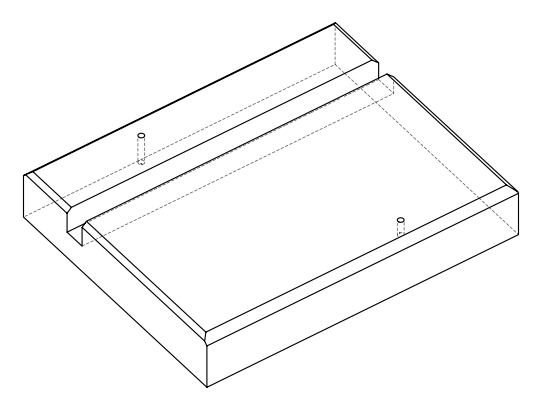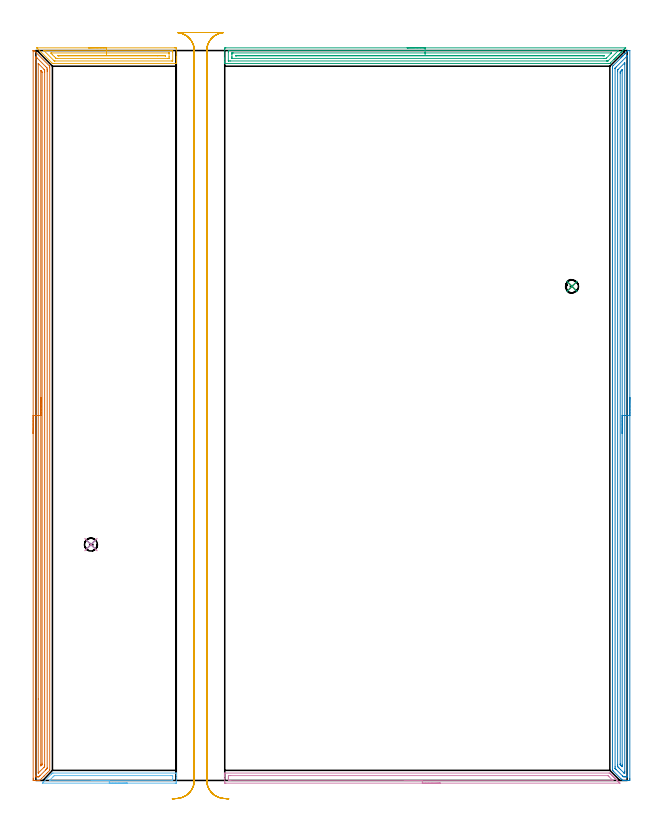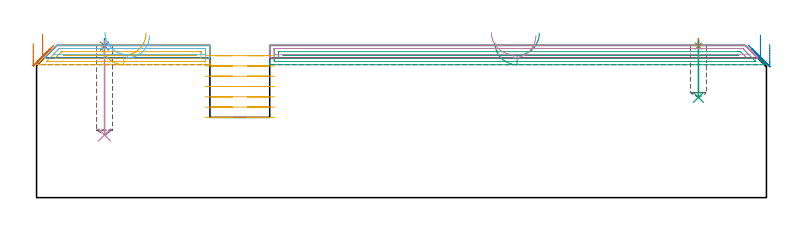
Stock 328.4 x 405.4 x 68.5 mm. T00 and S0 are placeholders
(PLAN: 11 operations, 3 tool changes, 53.7 min)
(1 SPOT_DRILL | STEP1POCKET | NXT0321_9005460120000 | 0.03 min | 0 mm3)
(2 SPOT_DRILL_1 | STEP1POCKET_1 | NXT0321_9005460120000 | 0.03 min | 0 mm3)
(3 DRILL_BLIND_HOLE_INTO_CENTER | STEP1POCKET | UGT0301_192 | 0.1 min | 886 mm3)
(4 DRILL_BLIND_HOLE_INTO_CENTER_1 | STEP1POCKET_1 | UGT0301_192 | 0.17 min | 1568 mm3)
(5 AREA_MILL | FG_CHAMFER_SURFACE | UGT0205_001 | 2.5 min | 3152 mm3)
(6 AREA_MILL_1 | FG_CHAMFER_SURFACE_1 | UGT0205_001 | 1.35 min | 1271 mm3)
(7 AREA_MILL_2 | FG_CHAMFER_SURFACE_2 | UGT0205_001 | 12.97 min | 16815 mm3)
(8 AREA_MILL_3 | FG_CHAMFER_SURFACE_3 | UGT0205_001 | 13 min | 18681 mm3)
(9 AREA_MILL_4 | FG_CHAMFER_SURFACE_4 | UGT0205_001 | 7.14 min | 8404 mm3)
(10 AREA_MILL_5 | FG_CHAMFER_SURFACE_5 | UGT0205_001 | 3.67 min | 3442 mm3)
(11 MILL_RECTANGULAR_SLOT | SLOT_RECTANGULAR | UGT0201_094 | Follow Part, ap 5, ae 75% | 12.72 min | 352854 mm3)
(TOOL NXT0321_9005460120000 | NC Spot Drill, 142deg, 12mm, Carbide, Uncoated | D12 PA142 FL30 Z2)
(TOOL UGT0301_192 | Twist Drill 7.2 mm | D7.2 PA118 FL66 Z2)
(TOOL UGT0205_001 | Chamfer Mill 20 x 3 x 45 deg. | D20 FL50 Z2)
(TOOL UGT0201_094 | End mill 20 mm | D20 FL38 Z4)
(OP 1 SPOT_DRILL)
G17 G21 G94 G90
T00 M6
G54
G17 G0 G90 X297.8 Y274.4 S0 M3
G43 Z78.5 H0
G94 G81 G98 Z68.19 F250. R71.5
G80
M5
M2
(OP 2 SPOT_DRILL_1)
G17 G21 G94 G90
T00 M6
G54
G17 G0 G90 X30.6 Y131. S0 M3
G43 Z78.5 H0
G94 G81 G98 Z68.19 F250. R71.5
G80
M5
M2
(OP 3 DRILL_BLIND_HOLE_INTO_CENTER)
G17 G21 G94 G90
T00 M6
G54
G17 G0 G90 X297.8 Y274.4 S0 M3
G43 Z78.5 H0
G94 G81 G98 Z45.1 F250. R70.5
G80
M5
M2
(OP 4 DRILL_BLIND_HOLE_INTO_CENTER_1)
G17 G21 G94 G90
T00 M6
G54
G17 G0 G90 X30.6 Y131. S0 M3
G43 Z78.5 H0
G94 G81 G98 Z28.2 F250. R70.5
G80
M5
M2
(OP 5 AREA_MILL)
G17 G21 G94 G90
T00 M6
G54
G17 G0 G90 X29.25 Y406.9 S1061 M3
G43 Z78.5 H0
Z69.8
G94 G1 X29.288 Z68.928 F250.
X29.402 Z68.063
X29.591 Z67.212
X29.853 Z66.38
X30.187 Z65.574
X30.59 Z64.8
X31.059 Z64.064
X31.59 Z63.372
X32.179 Z62.729
X32.822 Z62.139
X33.514 Z61.608
X34.25 Z61.14
X35.024 Z60.737
X35.83 Z60.403
X36.662 Z60.141
X37.514 Z59.952
X38.378 Z59.838
X39.25 Z59.8
X77.047
X77.451 Y406.899 Z59.801
X77.851 Y406.895 Z59.803
X77.99 Y406.891 Z59.805
X78. Y406.5 Z60.196
Y402.111 Z64.582
Y401.44 Z65.258
Y401.233 Z65.464
Y400.562 Z66.135
Y400.356 Z66.341
Y399.942 Z66.756
Y399.013 Z67.686
Y398.6 Z68.098
X77.999 Y398.386 Z68.312
X77.99 Y398.206 Z68.492
X77.895 Y398.2 Z68.5
X9.933
X9.194 Y398.204 Z68.49
X9.104 Y398.294 Z68.402
X9.044 Y398.355 Z68.344
X0.736 Y406.664 Z60.035
X0.605 Y406.798 Z59.901
X0.519 Y406.893 Z59.805
X0.605 Y406.9 Z59.8
X39.25
Y405.486 Z61.214
X74.924
X75.674 Y405.484 Z61.216
X75.815 Y405.483 Z61.217
X75.983 Y405.479 Z61.221
X75.99 Y405.425 Z61.275
X75.997 Y405.304 Z61.396
X75.999 Y404.744 Z61.956
X76. Y404.423 Z62.277
X75.999 Y400.035 Z66.665
X75.993 Y399.712 Z66.988
X75.99 Y399.626 Z67.074
X75.954 Y399.621 Z67.079
X75.862 Y399.618 Z67.082
X75.674 Y399.615 Z67.085
X75.536 Y399.614 Z67.086
X10.683
X10.308 Y399.617 Z67.083
X10.262 Y399.619 Z67.081
X10.243 Y399.621 Z67.079
X10.208 Y399.652 Z67.048
X10.084 Y399.769 Z66.931
X9.933 Y399.917 Z66.783
X4.436 Y405.415 Z61.285
X4.411 Y405.442 Z61.258
X4.389 Y405.471 Z61.229
X4.385 Y405.479 Z61.221
X4.397 Y405.48 Z61.22
X4.602 Y405.484 Z61.216
X4.741 Y405.485 Z61.215
X5.491 Y405.486 Z61.214
X39.25
Y404.072 Z62.628
X73.691 Y404.071 Z62.629
X73.898 Y404.07 Z62.63
X73.966 Y404.067 Z62.633
X73.983 Y404.065 Z62.635
X73.99 Y404.034 Z62.666
X73.996 Y403.968 Z62.732
X73.999 Y403.867 Z62.833
X74. Y403.766 Z62.934
Y402.01 Z64.69
X73.999 Y401.233 Z65.467
X73.998 Y401.135 Z65.565
X73.99 Y401.038 Z65.662
X73.898 Y401.036 Z65.664
X73.216 Y401.029 Z65.671
X11.71
X11.502 Y401.031 Z65.669
X11.365 Y401.035 Z65.665
X11.27 Y401.041 Z65.659
X11.231 Y401.077 Z65.623
X11.068 Y401.233 Z65.467
X10.821 Y401.478 Z65.222
X10.188 Y402.111 Z64.589
X9.31 Y402.989 Z63.711
X9.044 Y403.255 Z63.445
X8.439 Y403.867 Z62.833
X8.251 Y404.061 Z62.639
X8.63 Y404.068 Z62.632
X8.838 Y404.071 Z62.629
X39.25 Y404.072 Z62.628
Y402.657 Z64.043
X71.568
X71.785 Y402.656 Z64.044
X71.894 Y402.654 Z64.046
X71.964 Y402.65 Z64.05
X71.991 Y402.644 Z64.056
X71.993 Y402.629 Z64.071
X71.995 Y402.55 Z64.15
X71.993 Y402.471 Z64.229
X71.991 Y402.456 Z64.244
X71.964 Y402.45 Z64.25
X71.894 Y402.446 Z64.254
X71.784 Y402.444 Z64.256
X67.692 Y402.443 Z64.257
X12.934
X12.598 Y402.446 Z64.254
X12.49 Y402.449 Z64.251
X12.303 Y402.458 Z64.242
X12.206 Y402.554 Z64.146
X12.119 Y402.642 Z64.058
X12.273 Y402.651 Z64.049
X12.381 Y402.654 Z64.046
X12.598 Y402.656 Z64.044
X14.375 Y402.657 Z64.043
X39.25
X40.122 Z64.081
X40.987 Z64.195
X41.838 Z64.383
X42.67 Z64.646
X43.476 Z64.98
X44.25 Z65.382
X44.986 Z65.851
X45.678 Z66.382
X46.321 Z66.972
X46.91 Z67.615
X47.442 Z68.307
X47.91 Z69.043
X48.313 Z69.816
X48.647 Z70.622
X48.909 Z71.454
X49.098 Z72.306
X49.212 Z73.171
X49.25 Z74.043
G0 Z78.5
M5
M2
(OP 6 AREA_MILL_1)
G17 G21 G94 G90
T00 M6
G54
G17 G0 G90 X50.8 Y-1.5 S1061 M3
G43 Z78.5 H0
Z72.9
G94 G1 X50.762 Z72.028 F250.
X50.648 Z71.164
X50.459 Z70.312
X50.197 Z69.48
X49.863 Z68.674
X49.46 Z67.9
X48.992 Z67.164
X48.46 Z66.472
X47.871 Z65.829
X47.228 Z65.24
X46.536 Z64.708
X45.8 Z64.24
X45.026 Z63.837
X44.22 Z63.503
X43.388 Z63.241
X42.537 Z63.052
X41.672 Z62.938
X40.8 Z62.9
X3.823
X3.611 Y-1.496 Z62.901
Y-1.495 Z62.902
Y-1.487 Z62.91
X4.079 Y-1.021 Z63.378
X4.173 Y-0.926 Z63.472
X4.206 Y-0.893 Z63.506
X8.624 Y3.526 Z67.923
X8.944 Y3.844 Z68.243
X9.205 Y4.098 Z68.488
X9.562 Y4.1 Z68.5
X77.84
X77.99 Y4.097 Z68.488
X77.993 Y4.056 Z68.447
X78. Y3.688 Z68.087
Y3.274 Z67.674
Y2.635 Z67.03
Y1.426 Z65.822
Y0.855 Z65.249
Y-0.64 Z63.755
X77.998 Y-0.926 Z63.47
X77.993 Y-1.491 Z62.905
X77.963 Y-1.493 Z62.903
X77.394 Y-1.5 Z62.9
X40.8
Y-0.086 Z64.314
X7.777 Y-0.085 Z64.315
X7.726 Y-0.084 Z64.316
X7.625 Y-0.08 Z64.32
X7.488 Y-0.073 Z64.327
X7.521 Y-0.035 Z64.365
X7.646 Y0.095 Z64.495
X7.777 Y0.227 Z64.627
X9.562 Y2.012 Z66.412
X9.876 Y2.322 Z66.722
X10.197 Y2.635 Z67.035
X10.257 Y2.679 Z67.079
X10.353 Y2.683 Z67.083
X10.404 Y2.685 Z67.085
X74.716 Y2.686 Z67.086
X75.562 Y2.682 Z67.082
X75.609 Y2.679 Z67.079
X75.99 Y2.635 Z67.035
X75.997 Y2.248 Z66.648
X76. Y0.855 Z65.255
X75.999 Y0.466 Z64.866
X75.992 Y-0.035 Z64.365
X75.99 Y-0.077 Z64.323
X75.811 Y-0.083 Z64.317
X75.71 Y-0.085 Z64.315
X40.8 Y-0.086 Z64.314
X39.928 Z64.352
X39.064 Z64.466
X38.212 Z64.655
X37.38 Z64.917
X36.574 Z65.251
X35.8 Z65.654
X35.064 Z66.123
X34.372 Z66.654
X33.729 Z67.243
X33.14 Z67.886
X32.609 Z68.578
X32.14 Z69.314
X31.737 Z70.088
X31.403 Z70.894
X31.141 Z71.726
X30.952 Z72.578
X30.838 Z73.443
X30.8 Z74.314
G0 Z78.5
M5
M2
(OP 7 AREA_MILL_2)
G17 G21 G94 G90
T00 M6
G54
G17 G0 G90 X-1.5 Y192.698 S1061 M3
G43 Z78.5 H0
Z69.3
G94 G1 Y192.736 Z68.428 F250.
Y192.85 Z67.564
Y193.039 Z66.712
Y193.301 Z65.88
Y193.635 Z65.074
Y194.038 Z64.3
Y194.506 Z63.564
Y195.037 Z62.872
Y195.627 Z62.229
Y196.27 Z61.64
Y196.962 Z61.108
Y197.698 Z60.64
Y198.472 Z60.237
Y199.278 Z59.903
Y200.11 Z59.641
Y200.961 Z59.452
Y201.826 Z59.338
Y202.698 Z59.3
Y404.941
X-1.498 Y405.244 Z59.302
X-1.497 Y405.314 Z59.303
X-1.493 Y405.388 Z59.307
X-1.484 Y405.403 Z59.315
X-1.475 Y405.416 Z59.324
X-1.443 Y405.424 Z59.356
X-1.242 Y405.41 Z59.557
X-1.157 Y405.404 Z59.641
X-0.992 Y405.39 Z59.804
X-0.775 Y405.176 Z60.023
X7.556 Y396.844 Z68.354
X7.649 Y396.749 Z68.449
X7.693 Y396.703 Z68.493
X7.7 Y395.855 Z68.5
Y5.995
Y5.617 Z68.485
X7.666 Y5.574 Z68.454
X7.593 Y5.495 Z68.389
X6.558 Y4.461 Z67.358
X5.922 Y3.824 Z66.721
X4.517 Y2.418 Z65.316
X3.177 Y1.077 Z63.975
X2.209 Y0.109 Z63.007
X2.108 Y0.01 Z62.904
X1.845 Y0. Z62.645
X1.599 Z62.399
X0.872 Z61.667
X-0.383 Z60.414
X-0.911 Y0.001 Z59.884
X-1.155 Y0.003 Z59.64
X-1.491 Y0.008 Z59.305
X-1.492 Y0.046 Z59.303
X-1.498 Y0.63 Z59.302
X-1.5 Y1.221 Z59.3
Y202.698
X-0.086 Z60.714
Y400.392
X-0.082 Y401.22 Z60.718
X-0.079 Y401.28 Z60.721
X-0.019 Y401.958 Z60.781
X0.729 Y401.22 Z61.529
X0.872 Y401.078 Z61.672
X5.328 Y396.622 Z66.128
X6.09 Y395.855 Z66.89
X6.22 Y395.719 Z67.02
X6.279 Y394.961 Z67.079
X6.282 Y394.898 Z67.082
X6.286 Y394.067 Z67.086
Y394.
X6.285 Y6.889 Z67.085
Y6.823
X6.282 Y6.756 Z67.082
X6.276 Y6.641 Z67.076
X6.22 Y6.58 Z67.02
X5.93 Y6.285 Z66.73
X5.642 Y5.995 Z66.442
X5.485 Y5.837 Z66.285
X2.362 Y2.712 Z63.162
X2.068 Y2.418 Z62.868
X1.914 Y2.267 Z62.714
X1.763 Y2.122 Z62.563
X1.642 Y2.01 Z62.442
X1.526 Y2.006 Z62.326
X1.287 Y2.001 Z62.087
X0.872 Z61.672
X0.396 Z61.196
X-0.019 Y2.008 Z60.781
X-0.072 Y2.01 Z60.728
X-0.08 Y2.219 Z60.72
X-0.084 Y2.351 Z60.716
X-0.085 Y2.418 Z60.715
X-0.086 Y2.484 Z60.714
Y202.698
X1.328 Z62.128
X1.329 Y397.643 Z62.129
X1.33 Y398.078 Z62.13
X1.332 Y398.14 Z62.132
X1.333 Y398.146 Z62.133
X1.357 Y398.132 Z62.157
X1.481 Y398.014 Z62.281
X1.669 Y397.831 Z62.469
X4.54 Y394.961 Z65.34
X4.643 Y394.854 Z65.443
X4.848 Y394.641 Z65.648
X4.865 Y394.577 Z65.665
X4.867 Y394.529 Z65.667
X4.87 Y394.067 Z65.67
X4.871 Y393.631 Z65.671
X4.872 Y393.173 Z65.672
X4.871 Y8.677 Z65.671
X4.87 Y8.243 Z65.67
X4.866 Y7.783 Z65.666
X4.864 Y7.679 Z65.664
X4.797 Y7.606 Z65.597
X4.707 Y7.512 Z65.507
X4.437 Y7.239 Z65.237
X4.262 Y7.064 Z65.062
X1.585 Y4.385 Z62.385
X1.406 Y4.206 Z62.206
X1.379 Y4.181 Z62.179
X1.361 Y4.166 Z62.161
X1.337 Y4.149 Z62.137
X1.333 Y4.175 Z62.133
X1.331 Y4.206 Z62.131
X1.329 Y4.277 Z62.129
X1.328 Y45.237 Z62.128
Y202.698
X2.743 Z63.543
Y394.196
X2.744 Y394.261 Z63.544
X2.746 Y394.291 Z63.546
X2.747 Y394.293 Z63.547
X2.755 Y394.289 Z63.555
X2.826 Y394.223 Z63.626
X2.983 Y394.067 Z63.783
X3.211 Y393.828 Z64.011
X3.45 Y393.575 Z64.25
X3.457 Y393.261 Z64.257
Y9.571
X3.455 Y8.854 Z64.255
X3.453 Y8.77 Z64.253
X3.45 Y8.725 Z64.25
X3.417 Y8.677 Z64.217
X3.356 Y8.614 Z64.156
X3.034 Y8.297 Z63.834
X2.75 Y8.046 Z63.55
X2.744 Y8.588 Z63.544
X2.743 Y8.677 Z63.543
Y202.698
Y203.569 Z63.581
Y204.434 Z63.695
Y205.286 Z63.883
Y206.118 Z64.146
Y206.924 Z64.48
Y207.698 Z64.882
Y208.434 Z65.351
Y209.126 Z65.882
Y209.769 Z66.472
Y210.358 Z67.115
Y210.889 Z67.807
Y211.358 Z68.543
Y211.761 Z69.317
Y212.095 Z70.122
Y212.357 Z70.954
Y212.546 Z71.806
Y212.66 Z72.671
Y212.698 Z73.543
G0 Z78.5
M5
M2
(OP 8 AREA_MILL_3)
G17 G21 G94 G90
T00 M6
G54
G17 G0 G90 X329.9 Y212.7 S1061 M3
G43 Z78.5 H0
Z68.9
G94 G1 Y212.662 Z68.028 F250.
Y212.548 Z67.164
Y212.359 Z66.312
Y212.097 Z65.48
Y211.763 Z64.674
Y211.36 Z63.9
Y210.891 Z63.164
Y210.36 Z62.472
Y209.771 Z61.829
Y209.128 Z61.24
Y208.436 Z60.708
Y207.7 Z60.24
Y206.926 Z59.837
Y206.12 Z59.503
Y205.288 Z59.241
Y204.436 Z59.052
Y203.572 Z58.938
Y202.7 Z58.9
Y1.107
X329.899 Y0.629 Z58.901
X329.895 Y0.218 Z58.902
X329.891 Y0.01 Z58.904
X329.492 Y0. Z59.303
X329.231 Z59.564
X328.613 Z60.181
X328.092 Z60.705
X327.735 Z61.061
X327.214 Z61.582
X326.857 Z61.937
X326.075 Z62.724
X326.026 Z62.772
X325.978 Y0.001 Z62.819
X325.907 Y0.004 Z62.89
X325.871 Y0.033 Z62.927
X325.539 Y0.361 Z63.261
X325.455 Y0.444 Z63.344
X325.1 Y0.798 Z63.696
X320.675 Y5.225 Z68.124
X320.42 Y5.481 Z68.372
X320.298 Y5.606 Z68.482
X320.3 Y5.994 Z68.5
Y395.83
X320.307 Y396.7 Z68.493
X320.328 Y396.724 Z68.472
X320.708 Y397.109 Z68.091
X324.964 Y401.365 Z63.833
X325.1 Y401.502 Z63.696
X325.241 Y401.642 Z63.557
X325.396 Y401.797 Z63.402
X325.539 Y401.941 Z63.256
X325.688 Y402.089 Z63.11
X325.827 Y402.228 Z62.97
X325.978 Y402.381 Z62.817
X326.135 Y402.536 Z62.663
X326.259 Y402.66 Z62.539
X326.418 Y402.82 Z62.377
X326.932 Y403.332 Z61.868
X327.178 Y403.579 Z61.62
X327.296 Y403.698 Z61.5
X327.859 Y404.259 Z60.941
X328.072 Y404.473 Z60.726
X328.174 Y404.576 Z60.622
X328.613 Y405.014 Z60.186
X328.786 Y405.186 Z60.013
X328.971 Y405.367 Z59.827
X329.006 Y405.395 Z59.791
X329.053 Y405.398 Z59.745
X329.101 Y405.4 Z59.697
X329.892 Y405.399 Z58.906
X329.9 Y405.298 Z58.9
Y202.7
X328.486 Z60.314
Y2.547
X328.479 Y2.019 Z60.321
X328.462 Y2.01 Z60.338
X328.39 Y2.005 Z60.41
X328.281 Y2.002 Z60.519
X328.145 Y2. Z60.655
X327.735 Z61.065
X327.266 Y2.001 Z61.534
X326.857 Y2.005 Z61.943
X326.378 Y2.01 Z62.422
X325.978 Y2.375 Z62.822
X325.934 Y2.417 Z62.866
X322.243 Y6.107 Z66.557
X322.005 Y6.348 Z66.795
X321.838 Y6.521 Z66.962
X321.721 Y6.644 Z67.079
X321.719 Y6.663 Z67.081
X321.716 Y6.756 Z67.084
X321.715 Y6.888 Z67.085
X321.714 Y7.652 Z67.086
X321.715 Y395.318 Z67.085
X321.716 Y395.509 Z67.084
X321.719 Y395.604 Z67.081
X321.721 Y395.648 Z67.079
X321.738 Y395.676 Z67.062
X321.883 Y395.83 Z66.917
X322.175 Y396.125 Z66.625
X322.465 Y396.415 Z66.335
X328.244 Y402.194 Z60.556
X328.379 Y402.327 Z60.421
X328.471 Y402.414 Z60.329
X328.477 Y402.417 Z60.323
X328.479 Y402.414 Z60.321
X328.482 Y402.351 Z60.318
X328.485 Y402.219 Z60.315
X328.486 Y202.7 Z60.314
X327.072 Z61.728
X327.071 Y5.099 Z61.729
X327.07 Y4.882 Z61.73
X327.065 Y4.205 Z61.735
X327.052 Y4.007 Z61.748
X326.857 Y4.01 Z61.943
X326.795 Y4.019 Z62.005
X326.729 Y4.079 Z62.071
X326.596 Y4.205 Z62.204
X324.805 Y5.994 Z63.995
X323.912 Y6.888 Z64.888
X323.343 Y7.459 Z65.457
X323.185 Y7.623 Z65.615
X323.147 Y7.664 Z65.653
X323.135 Y7.711 Z65.665
X323.133 Y7.782 Z65.667
X323.13 Y7.999 Z65.67
X323.129 Y8.676 Z65.671
X323.128 Y8.895 Z65.672
X323.129 Y394.042 Z65.671
X323.13 Y394.259 Z65.67
X323.133 Y394.479 Z65.667
X323.135 Y394.62 Z65.665
X323.189 Y394.679 Z65.611
X323.343 Y394.843 Z65.457
X326.934 Y398.434 Z61.866
X327.013 Y398.512 Z61.787
X327.039 Y398.531 Z61.761
X327.065 Y398.548 Z61.735
X327.066 Y398.512 Z61.734
X327.07 Y398.378 Z61.73
X327.071 Y398.294 Z61.729
X327.072 Y397.618 Z61.728
Y202.7
X325.657 Z63.143
Y8.676
X325.654 Y8.112 Z63.146
X325.65 Y7.782 Z63.15
X325.639 Y7.621 Z63.161
X325.471 Y7.782 Z63.329
X325.1 Y8.151 Z63.7
X324.582 Y8.676 Z64.218
X324.549 Y8.716 Z64.251
X324.547 Y8.748 Z64.253
X324.545 Y8.818 Z64.255
X324.543 Y8.96 Z64.257
Y9.243
Y392.82
X324.544 Y393.148 Z64.256
X324.547 Y393.431 Z64.253
X324.55 Y393.569 Z64.25
X324.608 Y393.648 Z64.192
X324.991 Y394.042 Z63.809
X325.046 Y394.097 Z63.754
X325.562 Y394.613 Z63.238
X325.606 Y394.654 Z63.194
X325.639 Y394.682 Z63.161
X325.65 Y394.69 Z63.15
X325.651 Y394.672 Z63.149
X325.655 Y394.554 Z63.145
X325.657 Y394.369 Z63.143
Y202.7
Y201.828 Z63.181
Y200.963 Z63.295
Y200.112 Z63.483
Y199.28 Z63.746
Y198.474 Z64.08
Y197.7 Z64.482
Y196.964 Z64.951
Y196.272 Z65.482
Y195.629 Z66.072
Y195.04 Z66.715
Y194.508 Z67.407
Y194.04 Z68.143
Y193.637 Z68.916
Y193.303 Z69.722
Y193.041 Z70.554
Y192.852 Z71.406
Y192.738 Z72.271
Y192.7 Z73.143
G0 Z78.5
M5
M2
(OP 9 AREA_MILL_4)
G17 G21 G94 G90
T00 M6
G54
G17 G0 G90 X206.2 Y406.9 S1061 M3
G43 Z78.5 H0
Z69.8
G94 G1 X206.238 Z68.928 F250.
X206.352 Z68.063
X206.541 Z67.212
X206.803 Z66.38
X207.137 Z65.574
X207.54 Z64.8
X208.008 Z64.064
X208.54 Z63.372
X209.129 Z62.729
X209.772 Z62.14
X210.464 Z61.608
X211.2 Z61.14
X211.974 Z60.737
X212.78 Z60.403
X213.612 Z60.141
X214.463 Z59.952
X215.328 Z59.838
X216.2 Z59.8
X327.487 Y406.899 Z59.799
X327.488 Y406.896 Z59.803
X327.487 Y406.887 Z59.811
X327.447 Y406.846 Z59.852
X327.375 Y406.775 Z59.924
X326.85 Y406.25 Z60.45
X326.663 Y406.061 Z60.635
X326.014 Y405.414 Z61.286
X325.785 Y405.183 Z61.513
X325.179 Y404.579 Z62.121
X325.106 Y404.506 Z62.193
X324.907 Y404.306 Z62.39
X324.343 Y403.743 Z62.957
X324.213 Y403.613 Z63.086
X324.03 Y403.428 Z63.268
X323.506 Y402.906 Z63.793
X323.152 Y402.55 Z64.146
X322.67 Y402.07 Z64.63
X322.428 Y401.827 Z64.871
X322.274 Y401.672 Z65.023
X322.124 Y401.523 Z65.175
X321.982 Y401.381 Z65.317
X321.835 Y401.233 Z65.462
X321.692 Y401.091 Z65.607
X321.535 Y400.934 Z65.763
X321.396 Y400.794 Z65.901
X321.26 Y400.659 Z66.039
X321.089 Y400.488 Z66.21
X319.201 Y398.6 Z68.097
X318.857 Y398.259 Z68.44
X318.801 Y398.207 Z68.492
X318.775 Y398.205 Z68.494
X317.965 Y398.2 Z68.5
X105.062
X104.91 Y398.202 Z68.488
X104.903 Y398.343 Z68.349
X104.9 Y398.491 Z68.209
Y398.84 Z67.859
Y399.478 Z67.217
Y400.674 Z66.022
Y401.233 Z65.461
Y406.221 Z60.477
X104.904 Y406.5 Z60.197
X104.91 Y406.892 Z59.805
X105.106 Y406.896 Z59.802
X105.508 Y406.9 Z59.8
X216.2
Y405.486 Z61.214
X323.321
X323.461 Y405.485 Z61.215
X323.568 Y405.481 Z61.219
X323.612 Y405.479 Z61.221
X323.613 Y405.474 Z61.226
X323.545 Y405.401 Z61.299
X323.415 Y405.266 Z61.434
X323.321 Y405.17 Z61.53
X317.965 Y399.816 Z66.884
X317.79 Y399.649 Z67.051
X317.766 Y399.628 Z67.072
X317.73 Y399.621 Z67.079
X317.637 Y399.618 Z67.082
X317.449 Y399.616 Z67.084
X317.072 Y399.614 Z67.086
X316.933
X108.048
X107.294 Y399.615 Z67.085
X107.153 Y399.616 Z67.084
X106.943 Y399.621 Z67.079
X106.909 Y399.63 Z67.07
X106.905 Y399.657 Z67.043
X106.903 Y399.686 Z67.014
X106.9 Y399.865 Z66.835
Y404.254 Z62.446
X106.903 Y404.744 Z61.956
X106.908 Y405.124 Z61.576
X106.927 Y405.479 Z61.221
X107.294 Y405.484 Z61.216
X107.433 Y405.485 Z61.215
X216.2 Y405.486 Z61.214
Y404.072 Z62.628
X319.542 Y404.071 Z62.629
X319.612
X319.75 Y404.067 Z62.633
X319.754 Y404.065 Z62.635
Y404.059 Z62.641
X319.75 Y404.05 Z62.65
X316.933 Y401.233 Z65.467
X316.78 Y401.087 Z65.613
X316.726 Y401.037 Z65.663
X316.596 Y401.034 Z65.666
X316.386 Y401.03 Z65.67
X316.179 Y401.029 Z65.671
X315.495 Y401.028 Z65.672
X109.01 Y401.029 Z65.671
X108.954 Y401.031 Z65.669
X108.92 Y401.035 Z65.665
X108.91 Y401.038 Z65.662
X108.908 Y401.058 Z65.642
X108.902 Y401.233 Z65.467
X108.9 Y401.409 Z65.291
Y402.111 Z64.589
Y403.165 Z63.535
X108.902 Y403.867 Z62.833
X108.905 Y404.038 Z62.662
X108.91 Y404.062 Z62.638
X108.925 Y404.065 Z62.635
X108.975 Y404.068 Z62.632
X109.079 Y404.07 Z62.63
X109.764 Y404.072 Z62.628
X216.2
Y402.657 Z64.043
X315.624
X315.781 Y402.655 Z64.045
X315.881 Y402.651 Z64.049
X315.889 Y402.649 Z64.051
X315.884 Y402.64 Z64.06
X315.862 Y402.613 Z64.087
X315.827 Y402.577 Z64.123
X315.765 Y402.519 Z64.181
X315.701 Y402.461 Z64.239
X315.571 Y402.45 Z64.25
X315.287 Y402.446 Z64.254
X314.949 Y402.443 Z64.257
X111.42
X111.202 Y402.445 Z64.255
X111.093 Y402.448 Z64.252
X110.91 Y402.456 Z64.244
X110.909 Y402.55 Z64.15
X110.91 Y402.644 Z64.056
X111.093 Y402.653 Z64.047
X111.203 Y402.656 Z64.044
X111.539 Y402.657 Z64.043
X111.757
X216.2
X217.072 Z64.081
X217.936 Z64.195
X218.788 Z64.383
X219.62 Z64.646
X220.426 Z64.98
X221.2 Z65.382
X221.936 Z65.851
X222.628 Z66.382
X223.271 Z66.972
X223.86 Z67.615
X224.391 Z68.307
X224.86 Z69.043
X225.263 Z69.816
X225.597 Z70.622
X225.859 Z71.454
X226.048 Z72.306
X226.162 Z73.171
X226.2 Z74.043
G0 Z78.5
M5
M2
(OP 10 AREA_MILL_5)
G17 G21 G94 G90
T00 M6
G54
G17 G0 G90 X224.65 Y-1.5 S1061 M3
G43 Z78.5 H0
Z72.9
G94 G1 X224.612 Z72.028 F250.
X224.498 Z71.164
X224.309 Z70.312
X224.047 Z69.48
X223.713 Z68.674
X223.31 Z67.9
X222.841 Z67.164
X222.31 Z66.472
X221.721 Z65.829
X221.078 Z65.24
X220.386 Z64.709
X219.65 Z64.24
X218.876 Z63.837
X218.07 Z63.503
X217.238 Z63.241
X216.386 Z63.052
X215.522 Z62.938
X214.65 Z62.9
X105.533 Y-1.499 Z62.901
X104.962 Y-1.493 Z62.904
X104.908 Y-1.491 Z62.905
X104.9 Y-0.926 Z63.471
Y0.855 Z65.25
Y2.266 Z66.662
Y2.635 Z67.031
Y3.374 Z67.774
Y3.624 Z68.023
X104.908 Y4.048 Z68.44
X104.91 Y4.104 Z68.495
X105.082 Y4.1 Z68.5
X318.401
X318.795 Z68.484
X318.898 Y4.004 Z68.4
X318.93 Y3.971 Z68.368
X319.295 Y3.606 Z68.004
X319.376 Y3.526 Z67.922
X319.454 Y3.447 Z67.846
X319.593 Y3.307 Z67.706
X319.673 Y3.229 Z67.625
X319.749 Y3.151 Z67.55
X319.891 Y3.009 Z67.408
X319.97 Y2.932 Z67.328
X320.045 Y2.856 Z67.255
X320.189 Y2.711 Z67.11
X320.266 Y2.635 Z67.032
X320.34 Y2.56 Z66.96
X320.488 Y2.413 Z66.812
X320.563 Y2.339 Z66.735
X320.635 Y2.265 Z66.664
X320.786 Y2.115 Z66.514
X320.86 Y2.042 Z66.438
X320.931 Y1.97 Z66.369
X321.084 Y1.816 Z66.216
X321.157 Y1.745 Z66.141
X321.226 Y1.674 Z66.073
X321.382 Y1.518 Z65.917
X321.453 Y1.448 Z65.845
X321.521 Y1.379 Z65.778
X321.68 Y1.22 Z65.619
X321.75 Y1.152 Z65.548
X321.817 Y1.084 Z65.483
X321.978 Y0.922 Z65.321
X322.047 Y0.855 Z65.251
X322.112 Y0.788 Z65.187
X322.276 Y0.624 Z65.023
X322.343 Y0.558 Z64.955
X322.408 Y0.493 Z64.892
X322.575 Y0.326 Z64.725
X322.64 Y0.261 Z64.658
X322.703 Y0.198 Z64.597
X322.873 Y0.028 Z64.427
X322.937 Y-0.035 Z64.361
X322.998 Y-0.098 Z64.301
X323.171 Y-0.27 Z64.129
X323.234 Y-0.332 Z64.064
X323.294 Y-0.393 Z64.006
X323.469 Y-0.569 Z63.83
X323.53 Y-0.629 Z63.768
X323.589 Y-0.689 Z63.71
X323.767 Y-0.867 Z63.532
X323.827 Y-0.926 Z63.471
X323.998 Y-1.098 Z63.302
X324.065 Y-1.165 Z63.235
X324.272 Y-1.371 Z63.027
X324.363 Y-1.467 Z62.931
X324.382 Y-1.493 Z62.903
X324.363 Y-1.499 Z62.899
X324.152 Y-1.5 Z62.9
X214.65
Y-0.086 Z64.314
X108.216
X107.369 Y-0.082 Z64.318
X107.322 Y-0.079 Z64.321
X106.91 Y-0.035 Z64.365
X106.903 Y0.381 Z64.781
X106.901 Y0.855 Z65.255
X106.9 Y1.274 Z65.674
X106.901 Y1.745 Z66.145
X106.903 Y2.162 Z66.562
X106.91 Y2.635 Z67.035
X107.277 Y2.679 Z67.079
X107.322 Y2.682 Z67.082
X108.165 Y2.686 Z67.086
X108.216
X317.506 Y2.685 Z67.085
X317.557 Y2.684 Z67.084
X317.657 Y2.679 Z67.079
X317.771 Y2.667 Z67.067
X317.806 Y2.635 Z67.035
X318.401 Y2.049 Z66.449
X320.189 Y0.259 Z64.659
X320.478 Y-0.035 Z64.365
X320.511 Y-0.071 Z64.329
X320.391 Y-0.079 Z64.321
X320.291 Y-0.084 Z64.316
X320.24 Y-0.085 Z64.315
X320.189 Y-0.086 Z64.314
X214.65
X213.778 Z64.352
X212.913 Z64.466
X212.062 Z64.655
X211.23 Z64.917
X210.424 Z65.251
X209.65 Z65.654
X208.914 Z66.123
X208.222 Z66.654
X207.579 Z67.243
X206.99 Z67.886
X206.458 Z68.578
X205.99 Z69.314
X205.587 Z70.088
X205.253 Z70.894
X204.991 Z71.726
X204.802 Z72.578
X204.688 Z73.443
X204.65 Z74.314
G0 Z78.5
M5
M2
(OP 11 MILL_RECTANGULAR_SLOT)
G17 G21 G94 G90
T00 M6
G54
G17 G0 G90 X106.727 Y-10.279 S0 M3
G43 Z78.5 H0
Z63.871
G94 G1 X103.747 Y-9.933 F250.
G2 X94.9 Y0. R10. F500.
G1 Y405.4
G2 X102.157 Y415.017 R10.
G1 X102.165 Y415.045
G3 X99.526 Y415.4 R10.
G1 X83.396
G3 X80.746 Y415.042 R10.
G1 X80.754 Y415.013
G2 X88. Y405.4 R10.
G1 Y0.
G2 X79.158 Y-9.933 R10.
G1 X76.179 Y-10.28 F250.
G0 X107.117 Y-10.202 Z59.243
G1 X104.126 Y-9.97
G2 X94.9 Y0. R10. F500.
G1 Y405.4
G2 X104.126 Y415.37 R10.
G1 Y415.4
X78.774
Y415.37
G2 X88. Y405.4 R10.
G1 Y0.
G2 X78.774 Y-9.97 R10.
G1 X75.783 Y-10.202 F250.
G0 X107.117 Z54.614
G1 X104.126 Y-9.97
G2 X94.9 Y0. R10. F500.
G1 Y405.4
G2 X104.126 Y415.37 R10.
G1 Y415.4
X78.774
Y415.37
G2 X88. Y405.4 R10.
G1 Y0.
G2 X78.774 Y-9.97 R10.
G1 X75.783 Y-10.202 F250.
G0 X107.117 Z49.986
G1 X104.126 Y-9.97
G2 X94.9 Y0. R10. F500.
G1 Y405.4
G2 X104.126 Y415.37 R10.
G1 Y415.4
X78.774
Y415.37
G2 X88. Y405.4 R10.
G1 Y0.
G2 X78.774 Y-9.97 R10.
G1 X75.783 Y-10.202 F250.
G0 X107.117 Z45.357
G1 X104.126 Y-9.97
G2 X94.9 Y0. R10. F500.
G1 Y405.4
G2 X104.126 Y415.37 R10.
G1 Y415.4
X78.774
Y415.37
G2 X88. Y405.4 R10.
G1 Y0.
G2 X78.774 Y-9.97 R10.
G1 X75.783 Y-10.202 F250.
G0 X107.117 Z40.729
G1 X104.126 Y-9.97
G2 X94.9 Y0. R10. F500.
G1 Y405.4
G2 X104.126 Y415.37 R10.
G1 Y415.4
X78.774
Y415.37
G2 X88. Y405.4 R10.
G1 Y0.
G2 X78.774 Y-9.97 R10.
G1 X75.783 Y-10.202 F250.
G0 X107.117 Z36.1
G1 X104.126 Y-9.97
G2 X94.9 Y0. R10. F500.
G1 Y405.4
G2 X104.126 Y415.37 R10.
G1 Y415.4
X78.774
Y415.37
G2 X88. Y405.4 R10.
G1 Y0.
G2 X78.774 Y-9.97 R10.
G1 X75.783 Y-10.202 F250.
G0 Z78.5
M5
M2
